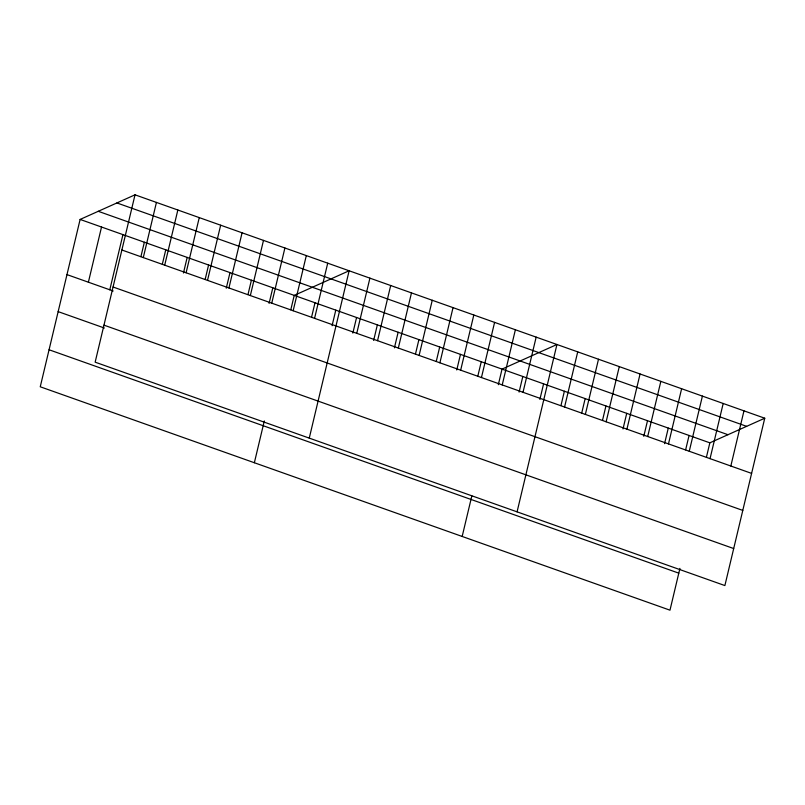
<?xml version="1.0" encoding="UTF-8"?>
<svg xmlns="http://www.w3.org/2000/svg" width="805" height="805" viewBox="0 0 805 805"><rect width="100%" height="100%" fill="white"/><g stroke="black" fill="none" stroke-linecap="round" stroke-linejoin="round"><path stroke-width="1.21" d="M135.019 194.82L95.151 362.17L724.882 585.567L764.75 418.218L135.019 194.82L80.118 219.433L40.25 386.782L669.981 610.18L679.933 568.39M88.389 282.203L101.531 227.02M109.792 289.8L122.944 234.617M140.925 256.614L144.357 242.214M143.29 257.59L156.432 202.417M162.338 264.201L165.76 249.812M164.703 265.187L177.845 210.004M183.46 272.996L187.173 257.409M186.106 272.784L199.258 217.602M205.154 279.395L208.586 265.006M207.519 280.371L220.661 225.199M226.275 288.19L229.999 272.593M228.932 287.969L242.074 232.796M247.98 294.59L251.402 280.19M250.345 295.566L263.487 240.393M269.101 303.384L272.815 287.788M271.748 303.163L284.9 247.99M254.36 462.744L264.312 420.955M290.796 309.774L294.228 295.385L349.129 270.772L309.261 438.131M293.161 310.76L306.313 255.577M311.575 317.15L315.007 302.761M314.574 318.357L327.716 263.175M332.073 325.723L335.786 310.126M352.852 333.089L356.575 317.502M356.766 333.32L369.908 278.148M373.641 340.465L377.354 324.868M377.545 340.696L390.697 285.513M394.42 347.841L398.133 332.244M398.324 348.062L411.476 292.889M415.481 354.009L418.912 339.619M419.113 355.438L432.255 300.265M436.27 361.385L439.691 346.985M439.892 362.814L453.034 307.631M456.757 369.958L460.48 354.361M460.671 370.179L473.813 315.007M477.828 376.126L481.259 361.737M481.45 377.555L494.592 322.382M462.171 536.462L471.841 495.87M498.325 384.699L502.038 369.103L556.939 344.49L517.072 511.849M502.229 384.921L515.381 329.748M519.104 392.075L522.817 376.478M523.019 392.297L536.16 337.124M539.883 399.441L543.596 383.854M560.954 405.619L564.375 391.22M564.577 407.038L577.718 351.866M581.733 412.985L585.165 398.596M585.356 414.414L598.497 359.241M602.512 420.361L605.944 405.962M606.135 421.79L619.287 366.607M623.01 428.934L626.723 413.337M626.924 429.156L640.066 373.983M643.789 436.3L647.502 420.713M647.703 436.531L660.845 381.359M664.568 443.676L668.281 428.079M668.482 443.907L681.624 388.724M685.639 449.844L689.07 435.455M689.261 451.273L702.403 396.1M706.418 457.22L709.849 442.831L764.75 418.218M710.04 458.649L723.192 403.476M730.829 466.015L743.971 410.842M116.906 202.941L746.627 426.338M98.24 211.302L727.962 434.71M80.118 219.433L709.849 442.831M121.877 249.993L751.608 473.39M113.062 287.013L742.784 510.41M66.976 274.606L113.173 290.997M103.976 325.15L733.697 548.547M58.151 311.626L104.358 328.017M49.065 349.762L678.796 573.16"/></g></svg>
